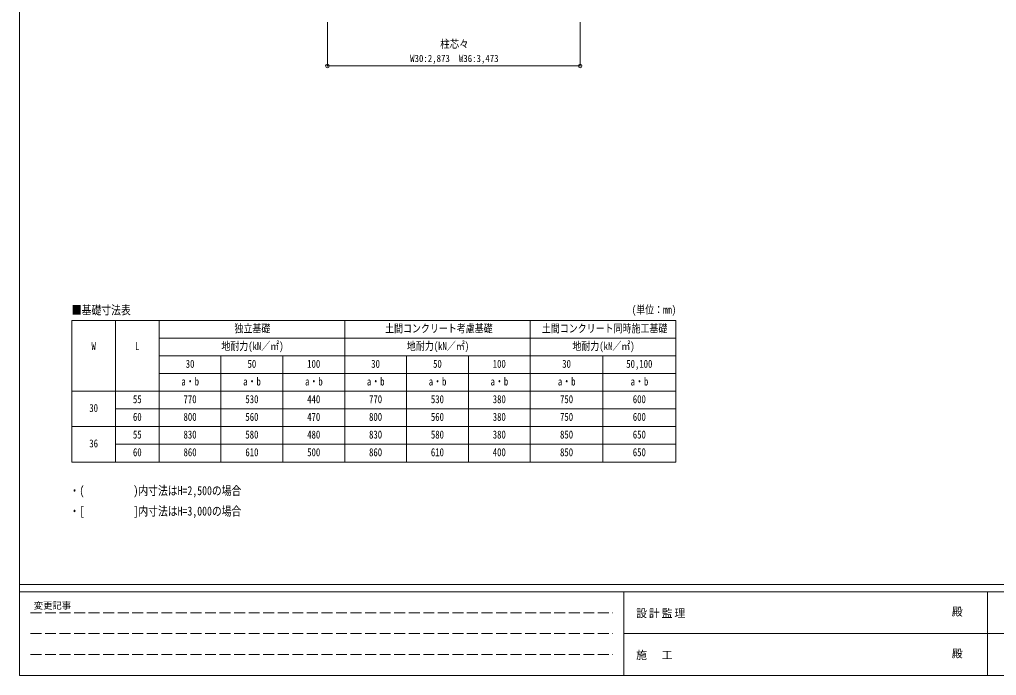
# Model space of a CAD drawing. Units: millimetres, scale not verified. Extents: x -13976 to 14131, y -9754 to 9646.
# Drawn here: x -13976 to -549, y -9754 to -741 of the extents above; entities that cross this region are included whole.
import ezdxf
from ezdxf.enums import TextEntityAlignment as Align

# ---------------------------------------------------------------- set-up
doc = ezdxf.new("R2010")
doc.units = ezdxf.units.MM
doc.header["$LTSCALE"] = 50
doc.header["$PDMODE"] = 32
doc.header["$PDSIZE"] = 50
doc.linetypes.add('DASHED3', pattern=[4, 3, -1])
for name, color, linetype, lineweight in [('0-8_外構', 7, 'Continuous', 9), ('0-D_記号', 7, 'Continuous', 9), ('F-0_ﾚｲﾔ240', 7, 'Continuous', 9)]:
    doc.layers.add(name, color=color, linetype=linetype, lineweight=lineweight)
doc.styles.add('ＭＳ ゴシック', font='')
doc.styles.get('ＭＳ ゴシック').set_extended_font_data('MS Gothic')

msp = doc.modelspace()

# ---------------------------------------------------------------- linework, layer by layer
at = {"layer": '0-8_外構', "color": 6}
for p, q in [((-9743.51, -1379.22), (-9743.51, -778.34)), ((-6270.51, -1379.22), (-6270.51, -778.34)), ((-9743.51, -1379.22), (-6270.51, -1379.22))]:
    msp.add_line(p, q, dxfattribs=at)
for p in [(-9743.51, -1379.22), (-6270.51, -1379.22)]:
    msp.add_point(p, dxfattribs=at)
at = {"layer": '0-D_記号'}
for p, q in [((-13256.95, -4877.23), (-4956.95, -4877.23)), ((-13256.95, -4877.23), (-13256.95, -6821.23)), ((-12656.95, -4877.23), (-12656.95, -6821.23)), ((-12056.95, -4877.23), (-12056.95, -6821.23)), ((-12056.95, -4877.23), (-12056.95, -6821.23)), ((-9506.95, -4877.23), (-9506.95, -6821.23)), ((-6956.95, -4877.23), (-6956.95, -6821.23)), ((-4956.95, -4877.23), (-4956.95, -6821.23)), ((-12056.95, -5120.23), (-4956.95, -5120.23)), ((-12056.95, -5363.23), (-4956.95, -5363.23)), ((-11206.95, -5363.23), (-11206.95, -6821.23)), ((-10356.95, -5363.23), (-10356.95, -6821.23)), ((-8656.95, -5363.23), (-8656.95, -6821.23)), ((-7806.95, -5363.23), (-7806.95, -6821.23)), ((-5956.95, -5363.23), (-5956.95, -6821.23)), ((-12056.95, -5606.23), (-4956.95, -5606.23)), ((-13256.95, -5849.23), (-4956.95, -5849.23)), ((-12656.95, -6092.23), (-12056.95, -6092.23)), ((-12056.95, -6092.23), (-4956.95, -6092.23)), ((-13256.95, -6335.23), (-4956.95, -6335.23)), ((-13256.95, -6821.23), (-4956.95, -6821.23))]:
    msp.add_line(p, q, dxfattribs=at)
msp.add_lwpolyline([(-12656.95, -6578.23), (-12056.95, -6578.23), (-4956.95, -6578.23)], dxfattribs=at)
at = {"layer": 'F-0_ﾚｲﾔ240', "color": 5, "lineweight": 5}
for p, q in [((-13975.76, 9645.57), (-13975.76, -9754.43)), ((-13975.76, -8504.43), (13424.24, -8504.43)), ((-13975.76, -8604.43), (8979.65, -8604.43)), ((-5670.35, -8604.43), (-5670.35, -9754.43)), ((-670.35, -8604.43), (-670.35, -9754.43)), ((-5670.35, -9179.43), (4579.65, -9179.43)), ((-13975.76, -9754.43), (13424.24, -9754.43))]:
    msp.add_line(p, q, dxfattribs=at)
at = {"layer": 'F-0_ﾚｲﾔ240', "color": 4, "linetype": 'DASHED3'}
for p, q in [((-13825.76, -8891.93), (-5820.35, -8891.93)), ((-13825.76, -9179.43), (-5820.35, -9179.43)), ((-13825.76, -9466.93), (-5820.35, -9466.93))]:
    msp.add_line(p, q, dxfattribs=at)

# ---------------------------------------------------------------- texts
at = {"layer": '0-8_外構', "style": 'ＭＳ ゴシック'}
for s, height, width, p in [('柱芯々', 110, 0.85, (-8194.51, -1164.22)), ('W30:2,873\u3000W36:3,473', 98.97, 0.9, (-8607.01, -1354.22))]:
    msp.add_text(s, height=height, dxfattribs=dict(at, width=width)).set_placement(p, align=Align.BOTTOM_LEFT)
at = {"layer": '0-D_記号', "style": 'ＭＳ ゴシック', "width": 0.8}
for s, height, p in [('■基礎寸法表', 123.7, (-13256.95, -4831.21)), ('(単位：mm)', 110, (-5560, -4816.56)), ('独立基礎', 110, (-11021.95, -5073.73)), ('土間コンクリート考慮基礎', 110, (-8951.95, -5073.73)), ('土間コンクリート同時施工基礎', 110, (-6796.95, -5073.73)), ('W', 110, (-12986.95, -5316.73)), ('L', 110, (-12386.95, -5316.73)), ('地耐力(kN／㎡)', 110, (-11201.95, -5316.73)), ('地耐力(kN／㎡)', 110, (-8651.95, -5316.73)), ('地耐力(kN／㎡)', 110, (-6376.95, -5316.73)), ('30', 110, (-11691.95, -5559.73)), ('50', 110, (-10841.95, -5559.73)), ('100', 110, (-10021.95, -5559.73)), ('30', 110, (-9141.95, -5559.73)), ('50', 110, (-8291.95, -5559.73)), ('100', 110, (-7471.95, -5559.73)), ('30', 110, (-6516.95, -5559.73)), ('50,100', 110, (-5636.95, -5559.73)), ('a・b', 110, (-11751.95, -5802.73)), ('a・b', 110, (-10901.95, -5802.73)), ('a・b', 110, (-10051.95, -5802.73)), ('a・b', 110, (-9201.95, -5802.73)), ('a・b', 110, (-8351.95, -5802.73)), ('a・b', 110, (-7501.95, -5802.73)), ('a・b', 110, (-6576.95, -5802.73)), ('a・b', 110, (-5576.95, -5802.73)), ('55', 110, (-12416.95, -6045.73)), ('770', 110, (-11721.95, -6045.73)), ('530', 110, (-10871.95, -6045.73)), ('440', 110, (-10021.95, -6045.73)), ('770', 110, (-9171.95, -6045.73)), ('530', 110, (-8321.95, -6045.73)), ('380', 110, (-7471.95, -6045.73)), ('750', 110, (-6546.95, -6045.73)), ('600', 110, (-5546.95, -6045.73)), ('30', 110, (-13016.95, -6167.23)), ('60', 110, (-12416.95, -6288.73)), ('800', 110, (-11721.95, -6288.73)), ('560', 110, (-10871.95, -6288.73)), ('470', 110, (-10021.95, -6288.73)), ('800', 110, (-9171.95, -6288.73)), ('560', 110, (-8321.95, -6288.73)), ('380', 110, (-7471.95, -6288.73)), ('750', 110, (-6546.95, -6288.73)), ('600', 110, (-5546.95, -6288.73)), ('55', 110, (-12416.95, -6531.73)), ('830', 110, (-11721.95, -6531.73)), ('580', 110, (-10871.95, -6531.73)), ('480', 110, (-10021.95, -6531.73)), ('830', 110, (-9171.95, -6531.73)), ('580', 110, (-8321.95, -6531.73)), ('380', 110, (-7471.95, -6531.73)), ('850', 110, (-6546.95, -6531.73)), ('650', 110, (-5546.95, -6531.73)), ('36', 110, (-13016.95, -6653.23)), ('60', 110, (-12416.95, -6774.73)), ('860', 110, (-11721.95, -6774.73)), ('610', 110, (-10871.95, -6774.73)), ('500', 110, (-10021.95, -6774.73)), ('860', 110, (-9171.95, -6774.73)), ('610', 110, (-8321.95, -6774.73)), ('400', 110, (-7471.95, -6774.73)), ('850', 110, (-6546.95, -6774.73)), ('650', 110, (-5546.95, -6774.73)), ('・(\u3000\u3000\u3000\u3000\u3000)内寸法はH=2,500の場合', 123.7, (-13287.46, -7313.39)), ('・[\u3000\u3000\u3000\u3000\u3000]内寸法はH=3,000の場合', 123.7, (-13287.46, -7594.64))]:
    msp.add_text(s, height=height, dxfattribs=at).set_placement(p, align=Align.BOTTOM_LEFT)
at = {"layer": 'F-0_ﾚｲﾔ240', "style": 'ＭＳ ゴシック'}
for s, height, p in [('変更記事', 91.64, (-13780.38, -8866.93)), ('殿', 110, (-1163.21, -8966.93)), ('殿', 110, (-1163.21, -9541.93))]:
    msp.add_text(s, height=height, dxfattribs=at).set_placement(p, align=Align.BOTTOM_LEFT)
at = {"layer": 'F-0_ﾚｲﾔ240', "char_height": 110, "attachment_point": 7, "style": 'ＭＳ ゴシック'}
for s, insert in [('\\T1.17;設計監理', (-5501.48, -8966.93)), ('\\T1.17;施\u3000工', (-5501.48, -9541.93))]:
    msp.add_mtext(s, dxfattribs=dict(at, insert=insert))

doc.saveas('drawing.dxf')
